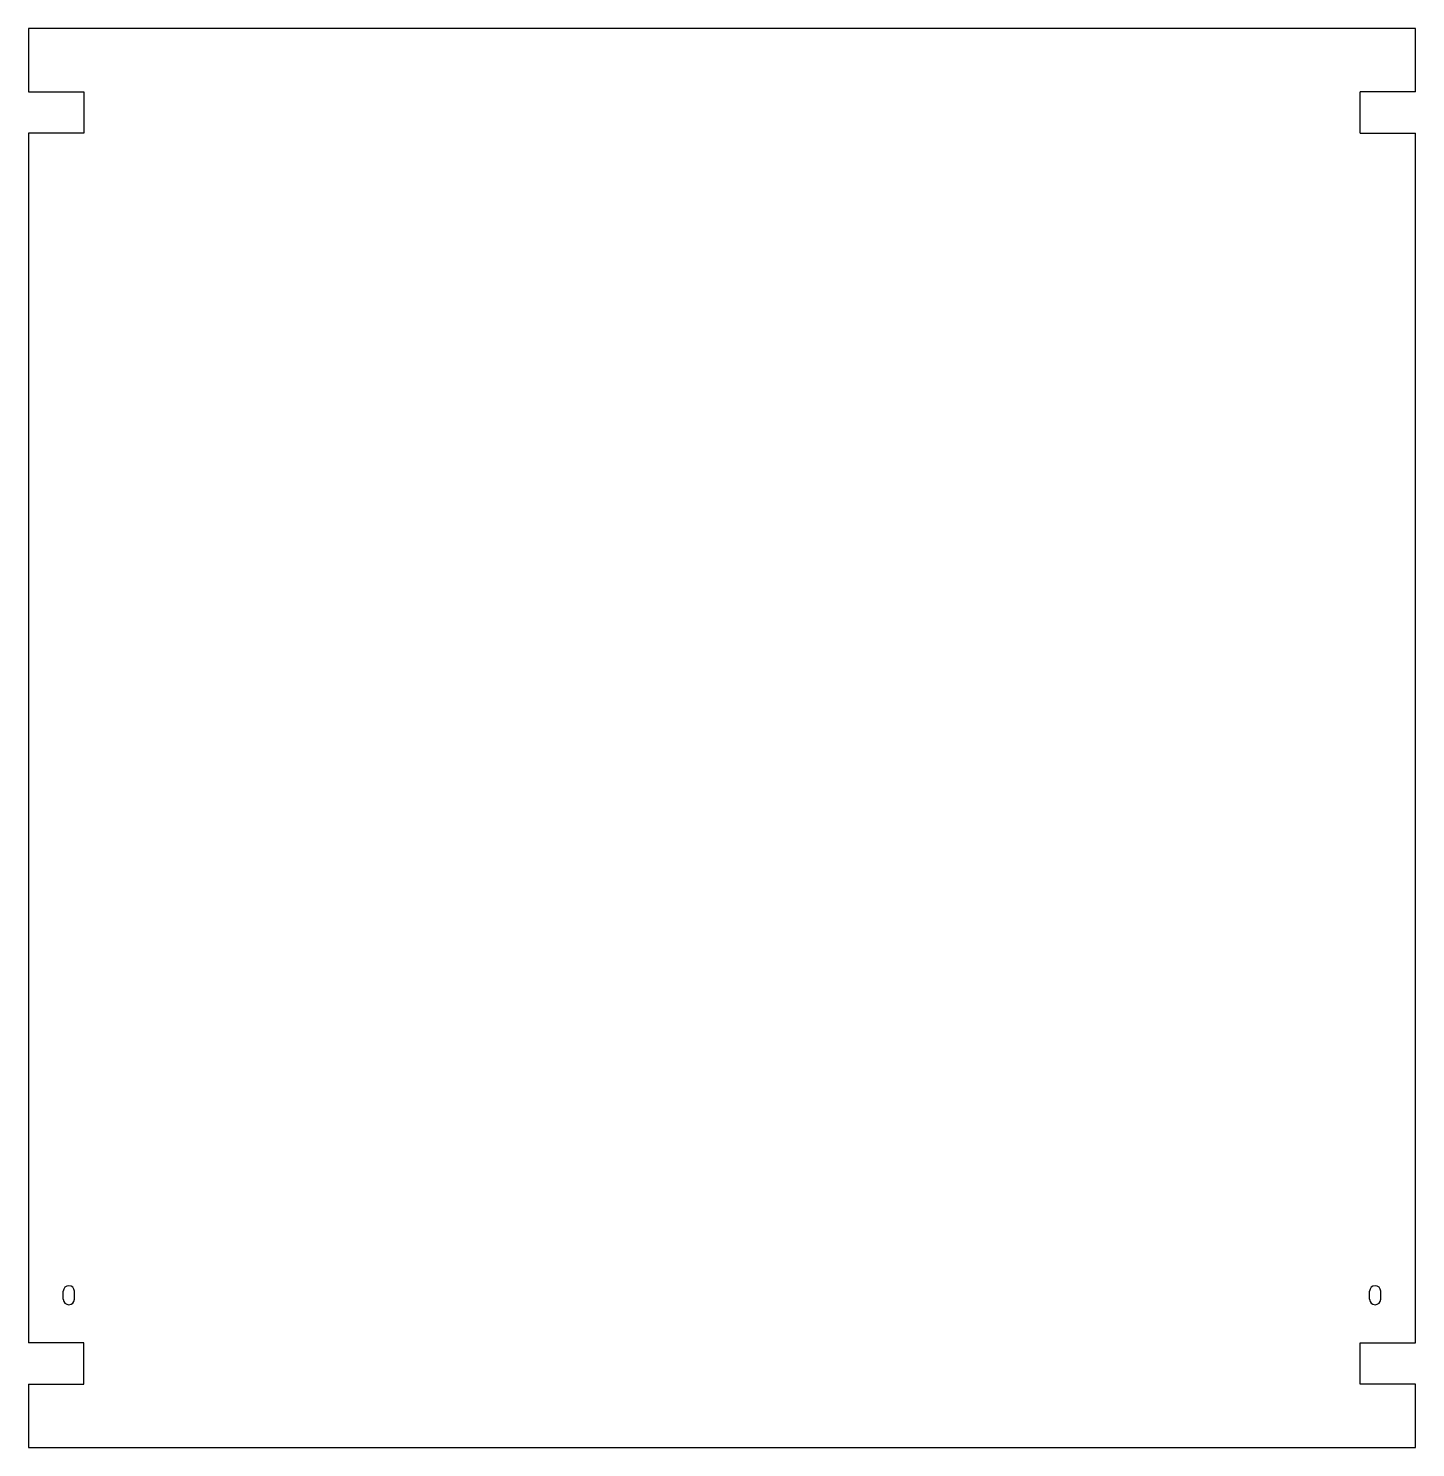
# Model space of a CAD drawing. Header units: millimetres. Extents: x -218 to 218, y -224 to 224.
import ezdxf

# ---------------------------------------------------------------- set-up
doc = ezdxf.new("R2010")
doc.units = ezdxf.units.MM
doc.layers.add('Panel_Outline', color=7, linetype='CONTINUOUS')

msp = doc.modelspace()

# ---------------------------------------------------------------- linework, layer by layer
at = {"layer": 'Panel_Outline'}
for p, q in [((218.5, 223.5), (-218.5, 223.5)), ((-218.5, 223.5), (-218.5, 203.5)), ((218.5, 203.5), (218.5, 223.5)), ((-218.5, 203.5), (-201, 203.5)), ((-201, 203.5), (-201, 190.5)), ((201, 190.5), (201, 203.5)), ((218.5, 203.5), (201, 203.5)), ((-201, 190.5), (-218.5, 190.5)), ((-218.5, 190.5), (-218.5, -190.5)), ((201, 190.5), (218.5, 190.5)), ((218.5, -190.5), (218.5, 190.5)), ((-207.5, -176.75), (-207.5, -174.25)), ((-204, -176.75), (-204, -174.25)), ((204, -176.75), (204, -174.25)), ((207.5, -176.75), (207.5, -174.25)), ((-201, -190.5), (-218.5, -190.5)), ((-201, -203.5), (-201, -190.5)), ((201, -203.5), (201, -190.5)), ((201, -190.5), (218.5, -190.5)), ((-218.5, -203.5), (-218.5, -223.5)), ((-218.5, -203.5), (-201, -203.5)), ((218.5, -203.5), (201, -203.5)), ((218.5, -223.5), (218.5, -203.5)), ((-218.5, -223.5), (218.5, -223.5))]:
    msp.add_line(p, q, dxfattribs=at)
for centre, start, end in [((-205.75, -174.25), 0, 180), ((205.75, -174.25), 0, -180), ((-205.75, -176.75), 180, 0), ((205.75, -176.75), -180, 0)]:
    msp.add_arc(centre, 1.75, start, end, dxfattribs=at)

doc.saveas('drawing.dxf')
